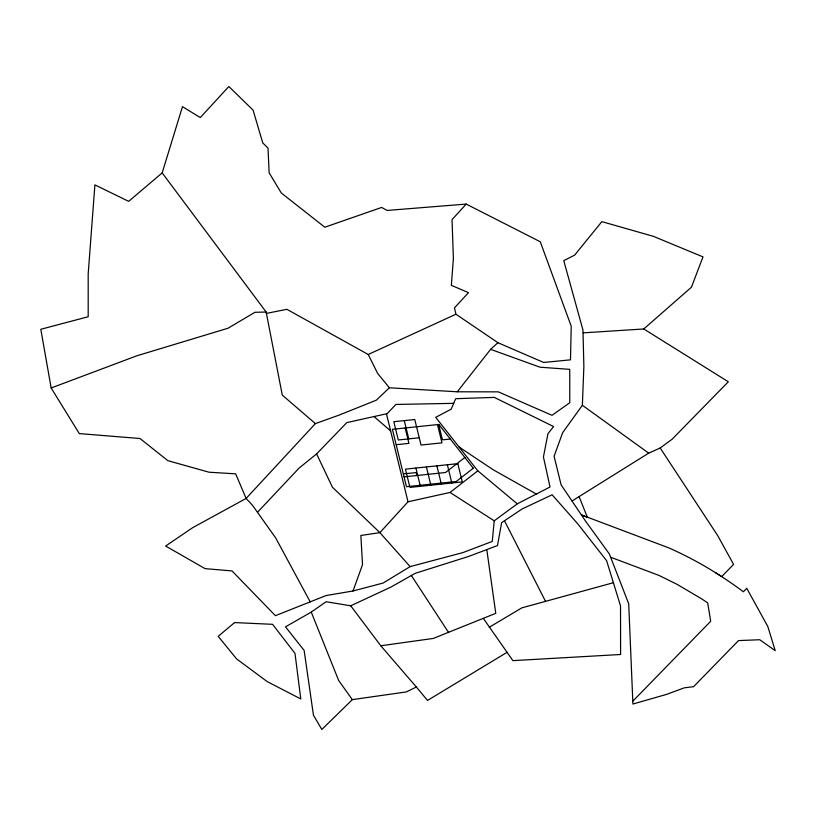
<?xml version="1.0" encoding="UTF-8"?>
<svg xmlns="http://www.w3.org/2000/svg" width="816" height="816" viewBox="0 0 816 816"><rect width="100%" height="100%" fill="white"/><g stroke="black" fill="none" stroke-linecap="round" stroke-linejoin="round"><path stroke-width="1.22" d="M579.095 496.587L587.408 517.385L581.41 514.916L668.692 547.842C695.212 559.501 720.181 574.464 743.386 591.773L746.762 588.305L767.836 626.545L775.2 650.678L759.727 639.734L738.5 640.601L693.6 686.674L684.359 687.827L666.152 694.508L632.92 704.035L628.708 603.769L609.348 553.931L585.919 521.628L561.122 484.877L554.095 456.297L562.642 432.694L582.369 405.277L583.868 366.466L582.971 330.052L563.764 260.641L574.648 255.122L601.841 221.646L653.351 236.324L702.994 256.887L691.438 287.201L643.773 328.97L583.195 332.857M517.262 503.839L477.819 470.822L435.703 417.333L451.177 409.173L455.685 398.698L494.272 397.392L553.585 426.554L547.954 433.714L543.425 456.96L550.025 486.989L517.262 503.839L494.221 520.822L492.272 541.426L462.917 552.595L410.122 566.61L383.102 583.052L353.022 590.978L326.114 595.547L275.41 615.672L231.999 570.935L205.091 568.64L165.628 546.037L192.658 527.687L246.106 498.443L315.404 423.606L339.272 415.038L376.298 400.187L389.405 387.784L457.276 391.792L498.321 391.864L552.024 415.313L569.782 402.716L569.741 369.352L540.019 367.2L490.589 349.35L457.276 391.792M310.223 601.871L275.696 537.979L252.481 505.257L246.106 498.443L235.671 473.851L209.029 472.209L167.872 460.673L139.995 438.508L79.295 433.602L51.163 387.977L40.8 329.276L88.189 316.741L88.189 273.87L94.901 184.895L128.673 201.348L162.18 172.89L182.468 106.661L200.297 117.565L228.847 86.527L253.082 110.129L262.752 142.882L268.005 148.124L269.137 172.808L281.296 192.984L324.799 227.215L381.653 207.437L387.019 210.446L466.211 204.082L540.274 241.771L571.231 326.237L570.486 359.836L543.67 362.467L497.913 342.7L455.93 314.231L454.471 307.877L468.517 292.669L451.34 285.325L453.39 258.56L452.044 219.626L466.211 204.082M353.022 590.978L362.518 564.672L360.866 535.469L379.889 532.634L408.02 501.789L450.034 492.446L477.819 470.822M257.55 512.213L299.125 468.058L316.608 453.9L346.831 422.606L386.437 413.804L408.02 501.789M386.56 414.283L395.913 404.44L453.686 403.339M632.788 701.219L710.705 621.262L707.676 602.881L701.954 599.046L677.188 584.409L658.991 575.423L610.613 557.206M507.236 652.219L427.533 700.434L416.354 687.021L406.215 691.937L352.328 699.638L321.841 729.473L313.456 715.214L304.144 650.434L285.498 626.841L311.253 612.092L326.145 601.749L350.737 605.809L390.966 587.051L415.283 573.301L468.364 556.532L497.495 545.557L501.605 522.699L522.148 508.949L552.126 494.802L577.738 523.811L606.625 560.714L620.527 605.921L620.599 654.493L512.887 660.644L483.368 618.416M490.589 349.35L497.913 342.7M464.845 457.48L445.536 472.515L404.053 476.86M572.047 500.993L648.71 453.145L660.195 447.984L672.19 439.171L728.311 381.776L643.773 328.97M489.304 627.229L521.863 607.859L613.204 582.767M162.18 172.89L266.159 312.038L266.434 313.405L286.875 309.305L368.23 354.491L455.93 314.231M350.737 605.809L380.797 645.772L433.296 638.438L495.761 613.336L486.795 549.586M51.163 387.977L136.925 355.776L228.062 328.216L254.949 312.293L266.159 312.038L282.295 395.128L315.404 423.606M419.24 437.784L398.29 439.977L393.812 421.719L414.763 419.526L421.025 445.046L441.976 442.853L437.498 424.595M396.168 444.71L408.938 443.374L405.164 427.982M450.32 439.039L442.466 439.865L438.692 424.473M403.328 473.912L416.099 472.576L416.823 475.514M536.316 494.037L493.405 469.883L459.082 447.025M715.438 572.608L721.681 576.616L733.584 564.407L717.805 535.775L660.195 447.984M450.034 492.446L494.221 520.822M582.369 405.277L648.71 453.145M374.054 416.558L390.64 430.93M410.122 566.61L379.889 532.634L332.438 487.234L316.608 453.9M380.797 645.772L416.354 687.021M389.405 387.784L377.665 373.463L368.23 354.491M352.328 699.638L338.66 680.473L311.253 612.092M411.244 575.331L448.667 632.614M504.512 520.812L545.608 601.514M447.352 464.763L451.829 483.011M436.876 465.854L441.354 484.112M426.401 466.956L430.879 485.204M404.287 420.617L408.765 438.875M415.915 468.047L420.393 486.305M234.6 622.577L218.188 636.337L236.589 658.9L267.189 681.584L300.798 698.955L294.994 653.381L272.575 624.322L234.6 622.577M473.29 468.211L456.215 481.511L406.47 486.713L392.394 429.318L438.845 424.453L473.29 468.211M457.827 463.661L405.44 469.149L409.918 487.397L462.305 481.919L457.827 463.661"/></g></svg>
